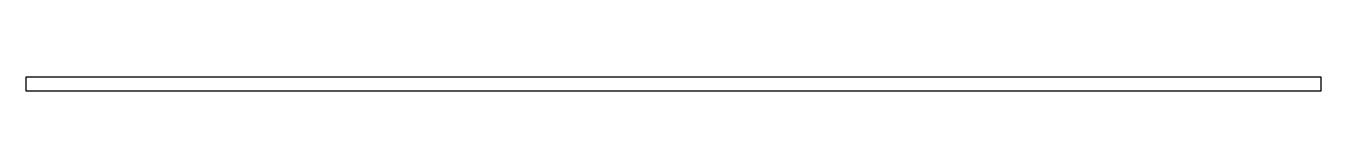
# Model space of a CAD drawing. Header units: millimetres. Extents: x 506.7 to 600.7, y -5184.3 to -5183.3.
import ezdxf

# ---------------------------------------------------------------- set-up
doc = ezdxf.new("R2010")
doc.units = ezdxf.units.MM

msp = doc.modelspace()

# ---------------------------------------------------------------- linework, layer by layer
msp.add_lwpolyline([(506.687, -5183.336), (506.687, -5184.336), (533.687, -5184.336), (535.812, -5184.336), (542.062, -5184.336), (548.312, -5184.336), (550.437, -5184.336), (562.437, -5184.336), (564.562, -5184.336), (586.562, -5184.336), (588.688, -5184.336), (600.688, -5184.336), (600.688, -5183.336), (588.688, -5183.336), (586.562, -5183.336), (564.562, -5183.336), (562.437, -5183.336), (550.437, -5183.336), (548.312, -5183.336), (542.062, -5183.336), (535.812, -5183.336), (533.687, -5183.336), (506.687, -5183.336)])

doc.saveas('drawing.dxf')
